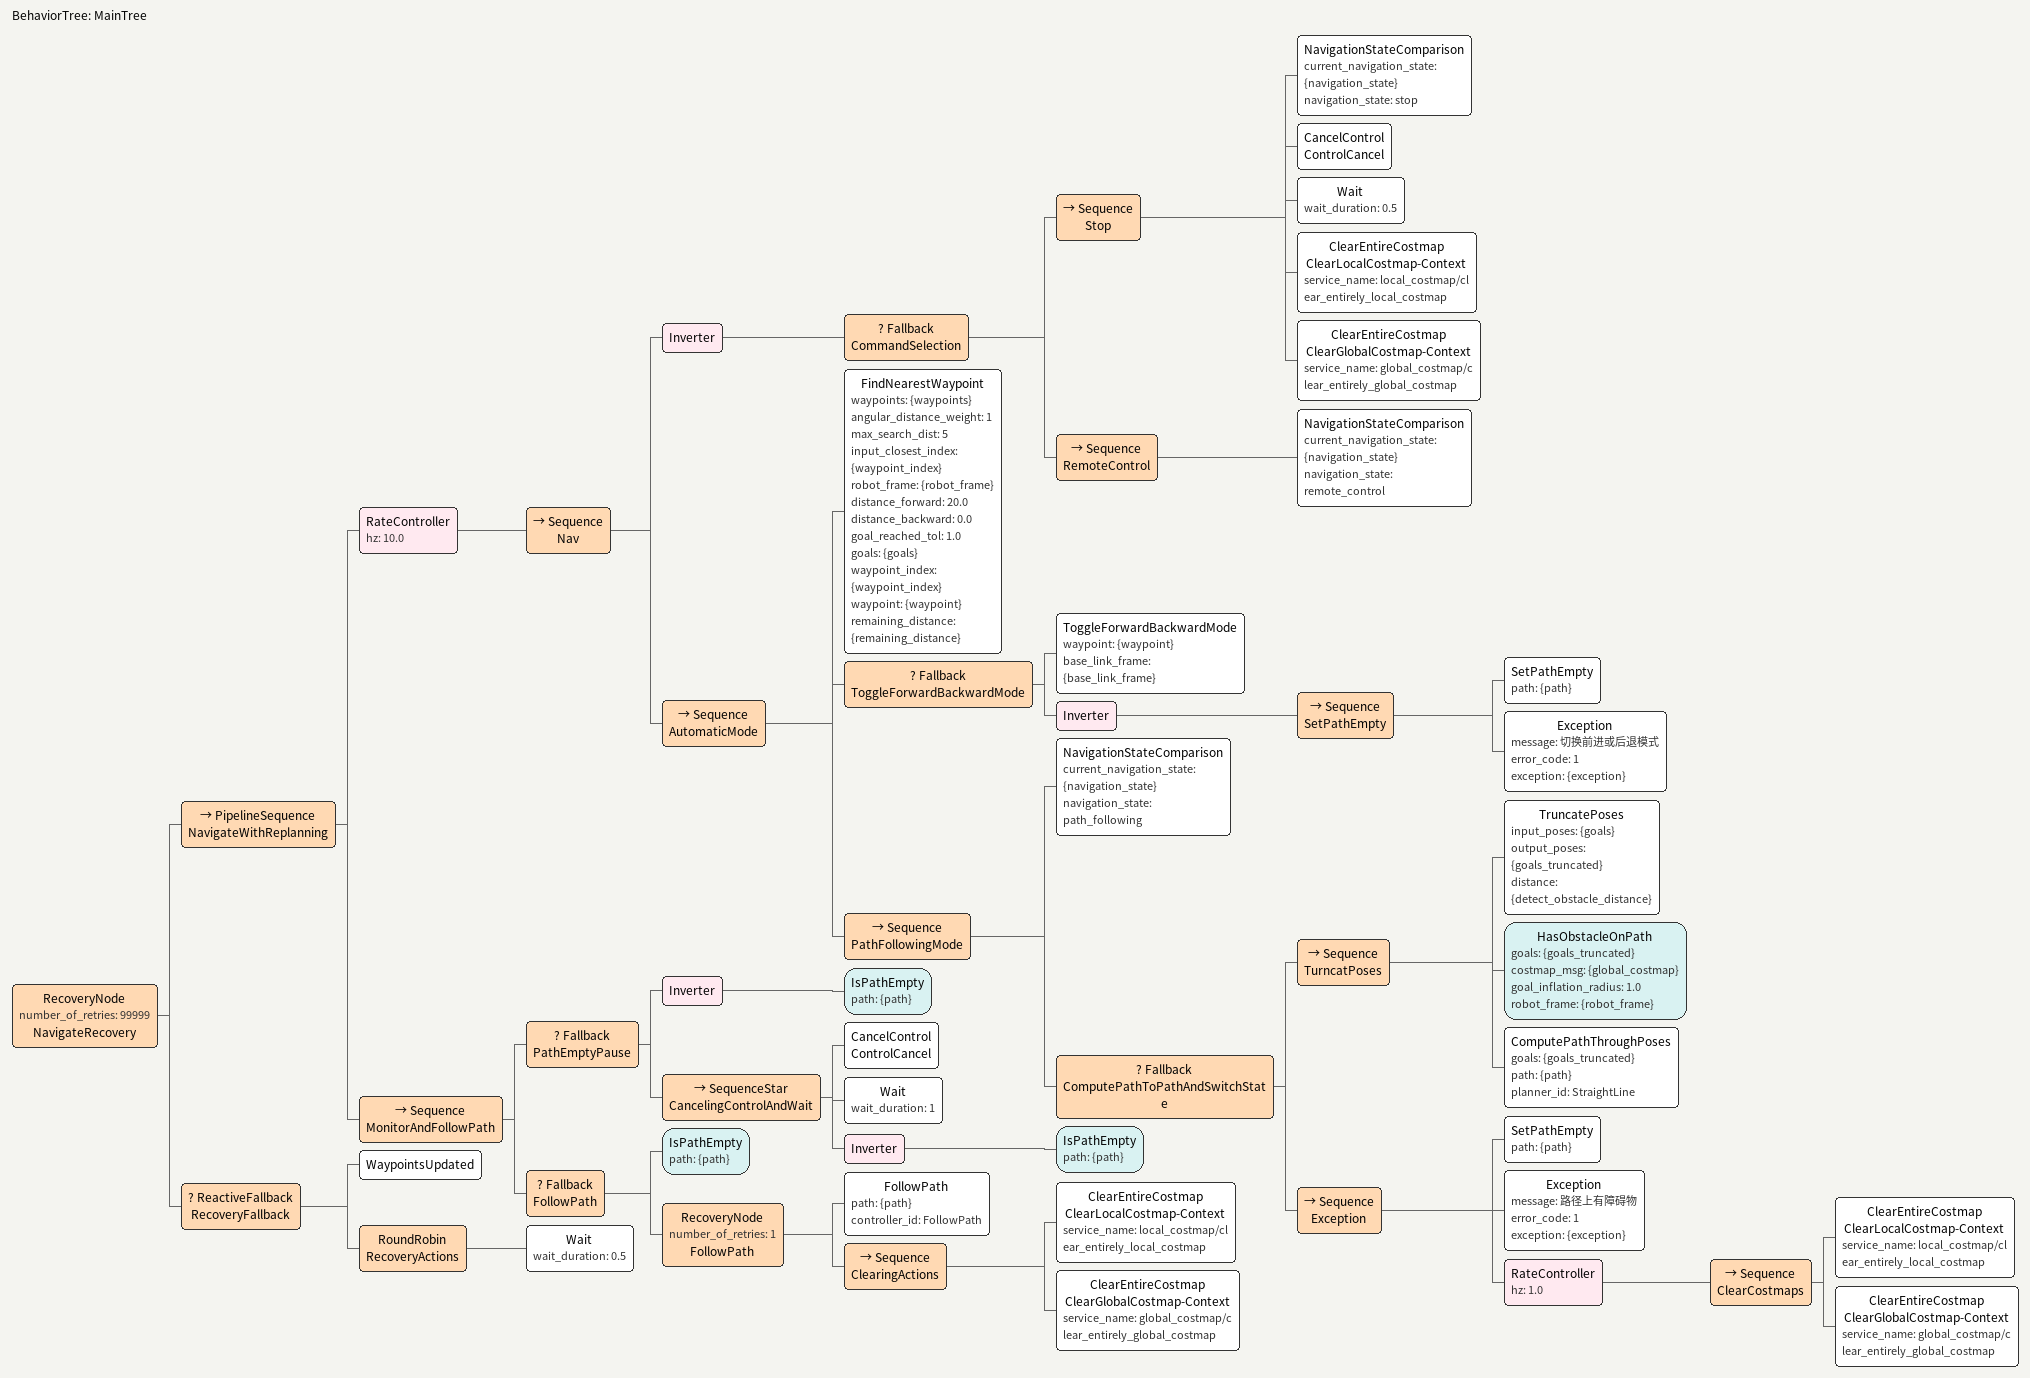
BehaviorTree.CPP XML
<root main_tree_to_execute="MainTree">
  <BehaviorTree ID="MainTree">
    <RecoveryNode number_of_retries="99999" name="NavigateRecovery">
      <PipelineSequence name="NavigateWithReplanning">
        <RateController hz="10.0">
          <Sequence name="Nav">
            <Inverter>
              <Fallback name="CommandSelection">
                <Sequence name="Stop">
                  <NavigationStateComparison current_navigation_state="{navigation_state}" navigation_state="stop"/>
                  <CancelControl name="ControlCancel"/>
                  <Wait wait_duration="0.5"/>
                  <ClearEntireCostmap name="ClearLocalCostmap-Context" service_name="local_costmap/clear_entirely_local_costmap"/>
                  <ClearEntireCostmap name="ClearGlobalCostmap-Context" service_name="global_costmap/clear_entirely_global_costmap"/>
                </Sequence>
                <Sequence name="RemoteControl">
                  <NavigationStateComparison current_navigation_state="{navigation_state}" navigation_state="remote_control"/>
                </Sequence>
              </Fallback>
            </Inverter>
            <!-- Automatic mode -->
            <Sequence name="AutomaticMode">
              <FindNearestWaypoint waypoints="{waypoints}" angular_distance_weight="1" max_search_dist="5" input_closest_index="{waypoint_index}" robot_frame="{robot_frame}" distance_forward="20.0" distance_backward="0.0" goal_reached_tol="1.0" goals="{goals}" waypoint_index="{waypoint_index}" waypoint="{waypoint}" remaining_distance="{remaining_distance}"/>
              <Fallback name="ToggleForwardBackwardMode">
                <ToggleForwardBackwardMode waypoint="{waypoint}" base_link_frame="{base_link_frame}"/>
                <Inverter>
                  <Sequence name="SetPathEmpty">
                    <SetPathEmpty path="{path}"/>
                    <Exception message="切换前进或后退模式" error_code="1" exception="{exception}"/>
                  </Sequence>
                </Inverter>
              </Fallback>
              <!-- Path following mode -->
              <Sequence name="PathFollowingMode">
                <NavigationStateComparison current_navigation_state="{navigation_state}" navigation_state="path_following"/>
                <Fallback name="ComputePathToPathAndSwitchState">
                  <Sequence name="TurncatPoses">
                    <TruncatePoses input_poses="{goals}" output_poses="{goals_truncated}" distance="{detect_obstacle_distance}"/>
                    <HasObstacleOnPath goals="{goals_truncated}" costmap_msg="{global_costmap}" goal_inflation_radius="1.0" robot_frame="{robot_frame}"/>
                    <ComputePathThroughPoses goals="{goals_truncated}" path="{path}" planner_id="StraightLine"/>
                  </Sequence>
                  <Sequence name="Exception">
                    <SetPathEmpty path="{path}"/>
                    <Exception message="路径上有障碍物" error_code="1" exception="{exception}"/>
                    <RateController hz="1.0">
                      <Sequence name="ClearCostmaps">
                        <ClearEntireCostmap name="ClearLocalCostmap-Context" service_name="local_costmap/clear_entirely_local_costmap"/>
                        <ClearEntireCostmap name="ClearGlobalCostmap-Context" service_name="global_costmap/clear_entirely_global_costmap"/>
                      </Sequence>
                    </RateController>
                  </Sequence>
                </Fallback>
              </Sequence>
            </Sequence>
          </Sequence>
        </RateController>
        <Sequence name="MonitorAndFollowPath">
          <Fallback name="PathEmptyPause">
            <Inverter>
              <IsPathEmpty path="{path}"/>
            </Inverter>
            <SequenceStar name="CancelingControlAndWait">
              <CancelControl name="ControlCancel"/>
              <Wait wait_duration="1"/>
              <Inverter>
                <IsPathEmpty path="{path}"/>
              </Inverter>
            </SequenceStar>
          </Fallback>
          <Fallback name="FollowPath">
            <IsPathEmpty path="{path}"/>
            <RecoveryNode number_of_retries="1" name="FollowPath">
              <FollowPath path="{path}" controller_id="FollowPath"/>
              <Sequence name="ClearingActions">
                <ClearEntireCostmap name="ClearLocalCostmap-Context" service_name="local_costmap/clear_entirely_local_costmap"/>
                <ClearEntireCostmap name="ClearGlobalCostmap-Context" service_name="global_costmap/clear_entirely_global_costmap"/>
              </Sequence>
            </RecoveryNode>
          </Fallback>
        </Sequence>
      </PipelineSequence>
      <ReactiveFallback name="RecoveryFallback">
        <WaypointsUpdated/>
        <RoundRobin name="RecoveryActions">
          <Wait wait_duration="0.5"/>
        </RoundRobin>
      </ReactiveFallback>
    </RecoveryNode>
  </BehaviorTree>
</root>
